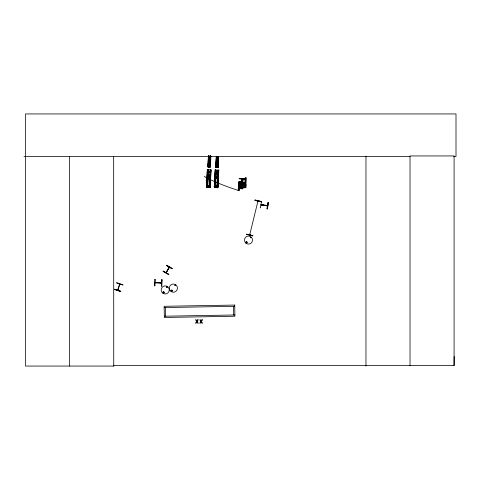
<?xml version="1.0" encoding="UTF-8"?>
<svg xmlns="http://www.w3.org/2000/svg" width="480" height="480" viewBox="0 0 480 480"><rect width="100%" height="100%" fill="white"/><g stroke="black" fill="none" stroke-linecap="round" stroke-linejoin="round"><path stroke-width="0.72" d="M453.756 156.438L456 156.438L456 113.94L25.548 113.94L25.548 366.06L113.736 366.06L113.676 365.568L454.086 365.568L454.152 356.454M245.256 178.524A6.048 0.33 -87.7 0 0 245.004 185.832L245.088 187.692L245.826 187.722L245.892 184.74L245.154 184.71M239.352 183.81L244.308 184.164L239.262 183.81M239.958 182.472L239.844 183.948L239.958 182.472L238.83 182.4M249.702 234.852L249.87 234.15L249.924 234.906M257.796 201.636L258.09 201.828L258.246 201.162M258.222 201.276L257.844 201.72L258 201.084M245.088 182.886L245.304 177.852L246.042 177.882L245.808 185.712L245.892 184.74M246.132 242.328C247.854 243.558 245.67 240.954 246.606 242.784M250.314 237.51C251.136 236.25 250.968 238.734 250.35 237.426M250.842 237.51L250.476 237.444L250.866 237.462M154.932 279.33L154.608 285.816L154.968 285.834M154.878 285.828L155.22 279.342L154.902 279.33M155.112 282.702L155.706 282.438L155.868 282.81M155.214 282.708L161.598 283.068M160.848 283.032L161.61 282.774M161.454 286.128L161.748 279.642L162.108 279.66L161.814 286.146L161.454 286.128L161.838 279.648M207.798 169.728L207 187.302L206.49 187.278L207.288 169.704L211.038 169.86L210.228 187.434L206.742 187.272L207.54 169.716M206.508 187.278L207.366 169.71M206.922 187.296L207.78 169.728M208.404 155.964L207.894 166.95L210.396 167.052L210.894 156.066M207.948 166.95L208.446 155.964M207.204 185.844L207.918 169.734M208.044 166.956L208.584 155.97M207.27 185.844L207.636 177.792M207.702 176.328L207.996 169.74M208.68 155.976L208.182 166.962L208.722 155.976M207.372 187.314L208.14 169.746M207.474 185.856L207.84 177.798M207.906 176.334L208.002 174.138M208.074 172.674L208.206 169.746M208.368 166.968L208.824 155.982M207.618 185.862L207.984 177.81M208.05 176.34L208.152 174.144M208.218 172.68L208.35 169.752M208.482 166.974L209.004 155.988M208.05 177.81L207.63 187.326L207.12 187.308M208.128 176.346L208.212 174.15M208.296 172.686L208.416 169.758M208.668 165.516L209.1 155.994M208.71 165.516L209.154 155.994M207.87 187.326L208.86 187.368M208.812 166.98L209.472 167.01M209.25 166.29L208.974 166.848M209.676 166.284L210.186 156.03M209.802 167.028L210.282 156.036M209.826 167.028L210.324 156.036M209.952 166.296L210.474 156.048M209.178 187.386L209.532 177.864M209.598 176.4L209.778 174.204M209.844 172.74L209.85 171.276M210.066 167.04L210.606 156.054M210.702 156.054L210.204 167.046L210.72 156.054M209.352 187.392L210.15 169.818M209.532 187.398L210.126 174.222M210.198 172.758L210.264 171.294M209.592 187.404L210.21 174.222M210.276 172.758L210.324 171.294M209.73 187.41L210.348 174.234L209.808 187.41M210.396 172.764L210.546 169.836M210.474 172.77L210.606 169.842M210.75 169.848L209.982 187.422L210.816 169.848M210.162 187.428L210.96 169.86M214.41 187.59L215.208 170.022L214.332 187.59L218.082 187.746L218.802 170.172M214.584 187.602L215.382 170.028L214.614 187.602M214.764 187.608L215.358 174.432M215.424 172.968L215.562 170.04M214.836 187.596L215.442 174.432M215.508 172.968L215.622 170.04M215.748 167.262L216.288 156.276M215.046 186.156L215.394 178.098M215.478 176.634L215.562 174.438M215.628 172.974L215.778 170.046M215.88 167.268L216.402 156.282M215.106 186.156L215.472 178.104M215.538 176.64L215.64 174.444M215.706 172.98L215.772 171.516M215.928 167.268L216.426 156.282M215.25 186.162L215.616 178.11M215.682 176.646L215.916 171.522M216.066 167.274L216.522 156.288M215.214 187.626L216.012 170.058M216.21 167.28L216.666 156.294M216.306 167.286L216.804 156.3L216.348 167.286M215.538 186.174L215.886 178.122M215.892 176.652L216.204 171.534M216.498 167.298L216.906 157.038M215.712 187.638L216.702 187.68M216.654 167.292L217.314 167.322M216.936 166.596L216.858 167.148M217.518 166.596L217.944 157.074M217.56 166.602L217.992 157.08M217.668 167.34L218.142 156.348M217.806 167.346L218.262 156.354M217.026 186.228L217.374 178.176M217.458 176.712L217.674 171.588M217.896 167.346L218.406 156.36M217.086 186.234L217.452 178.176M217.518 176.712L217.752 171.588M217.95 167.352L218.448 156.366M217.23 186.24L217.596 178.182M217.662 176.718L217.896 171.594M218.088 167.358L218.562 156.372M217.194 187.704L217.992 170.13M218.184 167.364L218.682 156.372L218.226 167.364L215.736 167.262M217.44 186.246L217.806 178.194M217.872 176.73L218.1 171.606M217.518 186.252L217.866 178.194M217.95 176.736L218.232 170.142M217.578 187.722L218.004 178.206M218.07 176.736L218.37 170.148L217.686 186.99M217.794 187.728L218.622 170.16M246.042 177.882L245.994 178.554A6.048 0.33 -87.7 0 0 245.742 185.862L245.826 187.722M239.004 187.548L238.332 187.122L239.01 187.482M238.572 184.674L238.326 187.182M240.33 188.634L242.454 188.754L240.33 188.634L240.426 187.638L238.974 187.512L244.704 187.668L245.01 184.8M242.544 187.818C244.812 188.442 244.068 187.38 244.722 187.47M239.022 182.16L245.274 182.562L238.902 182.076L238.944 182.442M244.512 183.42L239.484 182.922L239.58 182.064M238.374 187.05L238.956 187.11L238.374 187.05L238.926 182.154M239.424 182.166L238.884 182.376M238.758 183.078L239.418 183.156L239.502 182.724L244.53 183.216L244.548 183.672M239.532 182.442L239.604 182.148M244.8 182.394C244.356 183.834 244.716 181.578 245.358 182.712L238.902 182.076L239.568 181.92M244.554 183.618L245.094 183.438M238.524 185.544L238.56 185.184M239.196 178.722L239.226 178.362L245.694 178.998L245.658 179.358L239.196 178.68L245.664 179.268M240.402 188.61L240.498 187.614L239.466 187.206L239.634 185.46L240.768 184.8L242.748 184.974L243.738 185.814L243.57 187.56L242.478 187.782L242.448 188.82M241.212 183.996L241.704 178.968M241.482 184.026L241.974 178.998M241.572 184.032L242.022 178.998M242.784 179.076L242.292 184.104L242.874 179.082M242.688 182.838L242.88 182.268M242.652 184.14L243.144 179.112M243.408 182.91L243.324 182.382M239.028 182.124L238.872 183.12M238.956 187.11L239.484 182.232M239.46 183.12L239.556 182.238M244.488 183.612L244.584 182.73M244.116 187.614L244.65 182.742M244.722 182.688L244.53 183.378M117.618 290.202L118.14 289.572M117.834 290.274L117.774 289.638M119.448 284.634L119.922 284.166M261.54 201.426L260.25 207.798L260.61 207.852M263.37 205.182L261.156 204.828L261.846 204.648M266.802 205.668L267.486 205.548L266.796 205.77M267.066 208.884L268.086 202.47M267.378 208.932L268.398 202.518L268.044 202.458L267.036 208.878L267.378 208.932L268.368 202.512M261.21 204.756L267.54 205.872L261.168 204.768M265.416 205.452L267.534 205.89M163.17 292.35C164.814 293.67 162.618 291.318 163.878 292.224M166.686 287.07C167.664 286.044 167.178 288.156 166.728 287.16M166.848 287.13L167.232 287.148L166.926 286.962M171.324 290.664C172.608 289.296 171.648 292.356 171.342 290.442M174.966 285.324L175.35 285.342L174.996 285.234M254.952 200.358L255.036 200.004L261.348 201.516L261.264 201.864L254.952 200.358L261.276 201.822M249.858 234.216L249.72 234.786L257.934 201.21M249.942 234.84L250.074 234.27M257.844 201.72L257.982 201.15M166.578 272.166L165.972 272.622L169.122 267.12M168.864 267.546L169.068 267.852L169.188 267.06M114.534 289.554L114.648 289.212L120.81 291.264L120.696 291.606L114.54 289.524M116.814 282.708L116.7 283.05L122.868 285.09L122.976 284.76L116.802 282.738M119.676 284.04L117.624 290.112M119.886 284.112L117.906 290.16M175.434 285.456C174.822 283.944 174.996 286.662 175.398 285.066M208.59 186.462L208.146 186.396M119.868 284.178L119.424 284.58L119.736 284.682M241.44 182.622L240.732 182.622M163.224 271.116L163.044 271.428L168.666 274.674L168.852 274.362L163.224 271.116L168.828 274.398M172.098 268.74L172.278 268.422L166.638 265.206L166.47 265.488L172.098 268.74L166.494 265.452M238.908 181.854L245.304 182.568M261.138 204.534L267.486 205.548M155.19 282.48L161.472 282.732M241.542 186.672L243.288 187.626L242.046 186.432L243.576 185.484L242.898 185.394L241.644 186.198C241.026 184.848 238.284 184.572 241.17 186.366L239.736 187.32L241.566 186.612M239.37 183.132L238.782 182.82M261.102 204.762L261.744 204.864M261.768 204.912L261.768 204.612M240.906 182.046L240.786 182.556L240.84 181.992L241.416 182.166M241.344 182.658L240.846 182.634M155.694 282.798L155.706 282.468M161.556 283.044L155.178 282.708M208.17 187.11L208.572 187.056L208.176 186.972L208.578 186.918L208.242 186.414M216.012 187.422L216.414 187.368L216.018 187.284L216.42 187.23L216.084 186.726M171.624 290.304L171.996 290.418M164.172 307.554L234.738 306.318M164.328 316.212L234.888 314.976M24 156.618L25.548 156.612M25.548 156.438L410.028 156.438M245.016 186.342L245.754 186.39M244.932 187.332L245.67 187.362M216.384 156.738L218.544 156.834M208.542 156.426L210.702 156.522M208.506 157.218L210.666 157.32M216.348 157.53L218.508 157.632M208.452 158.412L210.612 158.508M216.294 158.724L218.454 158.82M208.398 159.468L210.564 159.564M216.24 159.78L218.406 159.876M216.186 160.968L218.352 161.064M208.344 160.656L210.51 160.752M215.958 166.068L218.124 166.17M208.116 165.756L210.282 165.858M207.738 166.074L210.624 166.206M215.58 166.386L218.466 166.518M207.738 166.164L210.624 166.296M215.58 166.476L218.46 166.608M216.84 166.674L217.182 166.686M208.998 166.362L209.34 166.374M216.81 167.316L217.152 167.334M215.13 170.016L218.88 170.172M215.298 171.81L218.544 171.96M207.462 171.498L210.702 171.648M215.244 173.004L218.49 173.148M207.408 172.692L210.648 172.836M207.324 174.474L210.57 174.618M215.166 174.786L218.412 174.93M207.246 176.058L210.492 176.202M215.088 176.37L218.334 176.514M207.168 177.84L210.414 177.99M215.01 178.152L218.25 178.302M214.668 185.802L217.908 185.952M206.826 185.49L210.066 185.64M214.104 186.282L218.424 186.474M206.262 185.97L210.588 186.162M206.256 186.102L210.582 186.3M214.098 186.414L218.418 186.612M216.498 186.702L215.988 186.678L216.498 186.732M208.116 187.128L208.626 187.152M208.104 187.362L208.614 187.386M239.226 178.392L245.688 179.028M238.902 182.178L245.232 182.796M244.632 182.94L245.214 183M255.024 200.034L261.342 201.546M114.63 289.254L120.78 291.354M245.304 177.852L245.322 178.392M233.472 306.342L233.628 315M165.438 307.53L165.588 316.188M454.086 365.568L454.086 155.946L410.028 155.946L410.028 365.568M365.964 156.438L365.964 366.06M113.67 156.438L113.736 366.06M69.612 156.438L69.612 366.06M238.458 190.422A25.752 2.688 20.8 0 1 204.27 176.436M239.274 189.936A0.81 0.312 4.4 0 1 239.526 190.404A0.81 0.312 4.4 0 1 238.338 190.386A0.81 0.312 4.4 0 1 238.296 189.918M245.994 242.298C246.906 244.458 247.578 240.576 245.994 242.298M240.696 185.55L240.528 187.296L242.508 187.47L242.676 185.724L240.696 185.55M240.804 188.112L240.774 188.424L242.052 188.532L242.082 188.22L240.804 188.112M163.032 292.308C163.65 294.57 164.838 290.814 163.032 292.308M171.15 290.502C171.768 292.77 172.956 289.008 171.15 290.502M208.998 159.966C209.502 161.826 210.48 158.73 208.998 159.966M216.834 160.278C217.344 162.138 218.322 159.042 216.834 160.278M246.654 234.126L246.57 234.474L252.888 235.986L252.972 235.632L246.654 234.126M169.356 267.258L166.248 272.736L169.356 267.258M238.794 188.82L239.154 188.868L238.794 188.82M197.76 319.782L196.932 321.126L196.11 319.782L195.588 319.782L196.644 321.492L195.558 323.208L196.05 323.208L196.902 321.834L197.736 323.208L198.258 323.208L197.184 321.468L198.258 319.782L197.76 319.782M201.978 319.782L201.144 321.126L200.322 319.782L199.806 319.782L200.862 321.492L199.77 323.208L200.262 323.208L201.114 321.834L201.948 323.208L202.476 323.208L201.396 321.468L202.47 319.782L201.978 319.782M234.714 305.058L164.154 306.288L164.346 317.472L234.912 316.242L234.714 305.058M171.132 291.582A4.11 4.11 0 0 0 177.45 288.312A4.11 4.11 0 0 0 171.456 284.478A4.11 4.11 0 0 0 171.132 291.582M171.372 291.21A0.63 0.63 0 0 0 172.338 290.712A0.63 0.63 0 0 0 171.42 290.124A0.63 0.63 0 0 0 171.372 291.21M245.934 243.162A4.026 4.026 0 0 0 252.48 240.756A4.026 4.026 0 0 0 247.122 236.292A4.026 4.026 0 0 0 245.934 243.162M246.168 242.88A0.63 0.63 0 0 0 247.188 242.508A0.63 0.63 0 0 0 246.354 241.812A0.63 0.63 0 0 0 246.168 242.88M238.392 189.036A0.81 0.312 4.4 0 0 239.748 188.988A0.81 0.312 4.4 0 0 238.764 188.532A0.81 0.312 4.4 0 0 238.392 189.036M216.282 177.942A0.72 0.72 0 0 0 217.392 177.366A0.72 0.72 0 0 0 216.336 176.694A0.72 0.72 0 0 0 216.282 177.942M208.44 177.63A0.72 0.72 0 0 0 209.55 177.054A0.72 0.72 0 0 0 208.5 176.382A0.72 0.72 0 0 0 208.44 177.63M163.044 293.34A4.05 4.05 0 0 0 169.272 290.112A4.05 4.05 0 0 0 163.362 286.332A4.05 4.05 0 0 0 163.044 293.34M163.254 293.016A0.63 0.63 0 0 0 164.22 292.512A0.63 0.63 0 0 0 163.302 291.93A0.63 0.63 0 0 0 163.254 293.016"/></g></svg>
